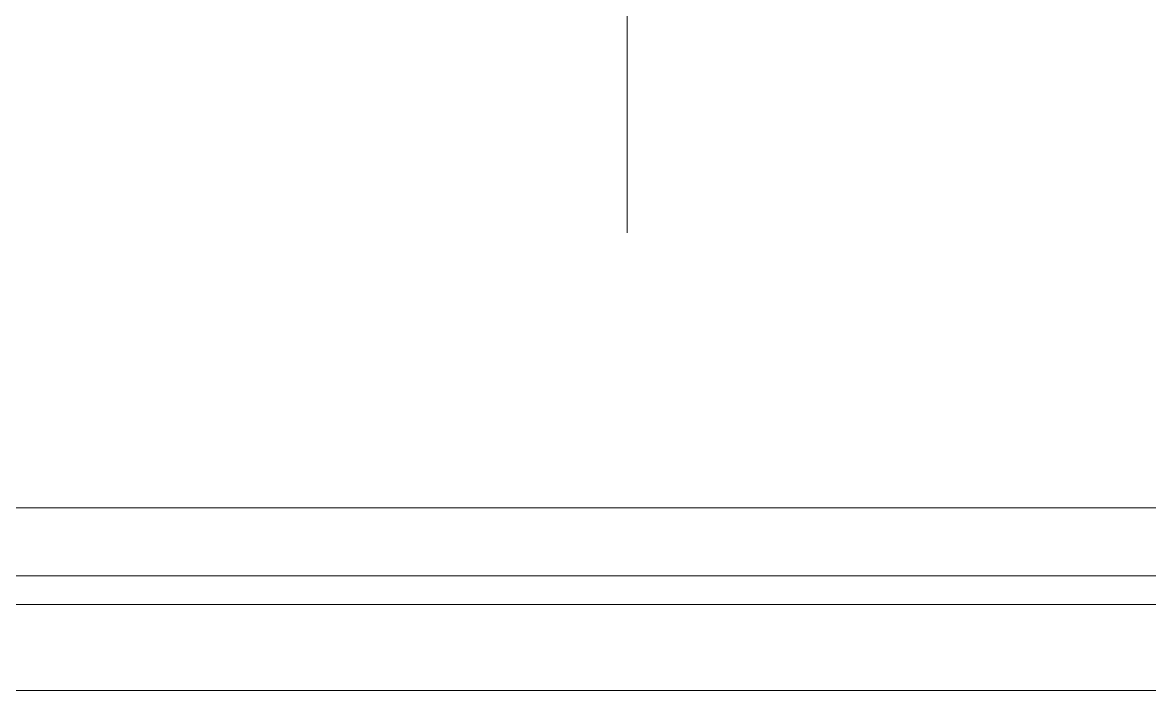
# Model space of a CAD drawing. Header units: inches. Extents: x -1128 to 651, y 96 to 845.
# Drawn here: x -1043.52 to -1041.29, y 707.429 to 708.751 of the extents above; entities that cross this region are included whole.
import ezdxf

# ---------------------------------------------------------------- set-up
doc = ezdxf.new("R2010")
doc.units = ezdxf.units.IN
doc.header["$MEASUREMENT"] = 0
doc.layers.add('Cable Tray', color=7, linetype='Continuous')
doc.layers.add('EQUIPMENT LAYOUT-EMBED 1_DWG$0$DwgTemplate', color=7, linetype='Continuous')
doc.layers.add('Cables', color=7, linetype='Continuous', lineweight=0)
doc.layers.add('Layout', color=6, linetype='Continuous', lineweight=18)

# ---------------------------------------------------------------- blocks, each defined once
blk = doc.blocks.new('A$C55974CAD')
at = {"layer": 'EQUIPMENT LAYOUT-EMBED 1_DWG$0$DwgTemplate', "color": 1, "lineweight": 0}
blk.add_line((33.0699, 20.3), (33.6699, 20.3), dxfattribs=at)

msp = doc.modelspace()

# ---------------------------------------------------------------- linework, layer by layer
at = {"layer": 'Cable Tray', "color": 3, "linetype": 'Continuous', "lineweight": 5}
for p, q in [((-1035.1403, 707.7903), (-1046.3314, 707.7903)), ((-1035.1403, 707.7903), (-1046.3314, 707.7903)), ((-1035.1403, 707.4288), (-1046.3314, 707.4288)), ((-1035.1403, 707.4288), (-1046.3314, 707.4288))]:
    msp.add_line(p, q, dxfattribs=at)
at = {"layer": 'Cables', "color": 0, "lineweight": 0}
for p, q in [((-1064.3035, 707.6573), (-1034.661, 707.6555)), ((-1064.3018, 707.5987), (-1034.661, 707.5987))]:
    msp.add_line(p, q, dxfattribs=at)

# ---------------------------------------------------------------- block references
at = {"layer": 'Layout', "xscale": 0.9025, "yscale": 0.9025, "zscale": 0.9025, "rotation": 90}
msp.add_blockref('A$C55974CAD', (-1024.0033, 678.4893), dxfattribs=at)

doc.saveas('drawing.dxf')
